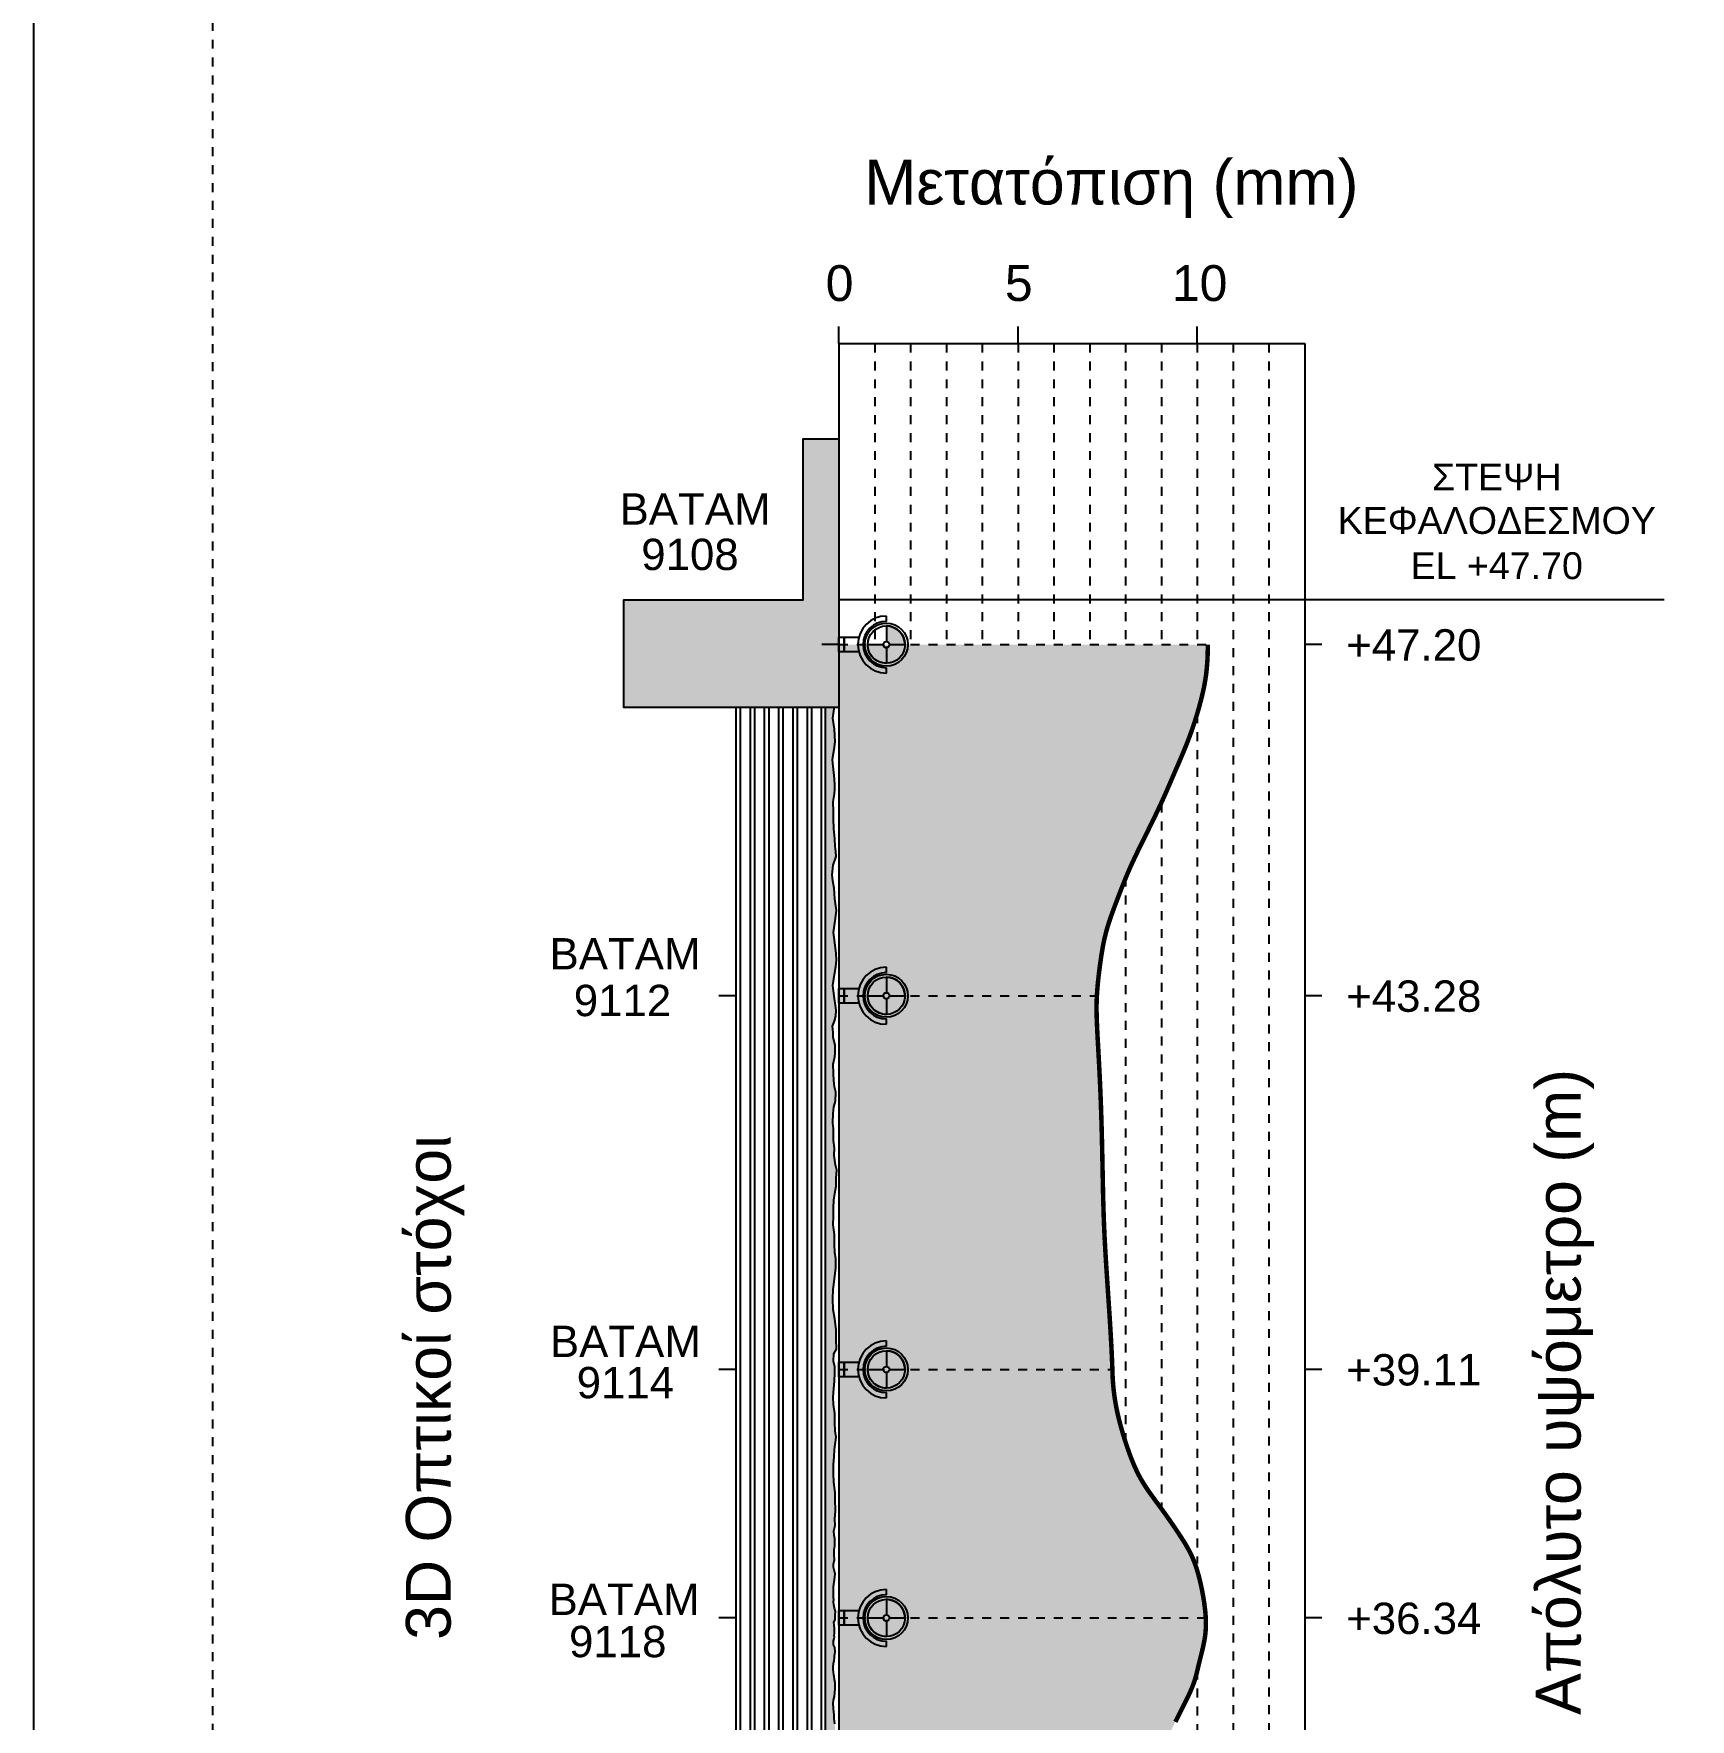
# Model space of a CAD drawing. Header units: millimetres. Extents: x 167 to 1023, y -2 to 136.
# Drawn here: x 769.79 to 788.28, y 87.39 to 106.2 of the extents above; entities that cross this region are included whole.
import ezdxf
from ezdxf.enums import TextEntityAlignment as Align

# ---------------------------------------------------------------- set-up
doc = ezdxf.new("R2010")
doc.units = ezdxf.units.MM
doc.linetypes.add('DASHED', pattern=[0.75, 0.5, -0.25])
for name, color, linetype in [('CW403-Text 0.30 Height', 2, 'Continuous'), ('OTM Line 0.15', 1, 'Continuous'), ('OTM Line 0.35', 3, 'Continuous'), ('OTM Solid 253', 253, 'Continuous'), ('OTM Text 0.25', 3, 'Continuous'), ('OTM Text 0.35', 3, 'Continuous'), ('OTM Title + Pinakida', 7, 'Continuous')]:
    doc.layers.add(name, color=color, linetype=linetype)
doc.styles.add('Arial Greek', font='ARIAL.TTF')
doc.styles.add('ARIAL_GREEK', font='ARIAL.TTF')
doc.linetypes.add('SR', pattern='A,6,-1.5,[121,OrizLt.shx,S=0.4,R=0,X=0,Y=0],-1.5', length=9)

# ---------------------------------------------------------------- blocks, each defined once
blk = doc.blocks.new('3d')
at = {"ltscale": 0.1}
h = blk.add_hatch(color=7, dxfattribs=at)
edge = h.paths.add_edge_path()
edge.add_arc((752.8742366104054, -264.6472952884903), 0.03365353443450658, 90, 180, ccw=False)
edge.add_line((752.8742366104054, -264.6136417540558), (752.8742366104054, -264.4390088661622))
edge.add_arc((752.8742366104054, -264.6472952884903), 0.2082864223281149, 90, 180)
edge.add_line((752.6659501880773, -264.6472952884903), (752.8405830759709, -264.6472952884903))
edge = h.paths.add_edge_path()
edge.add_line((752.8742366104054, -264.8555817108183), (752.8742366104054, -264.6809488229247))
edge.add_arc((752.8742366104054, -264.6472952884902), 0.03365353443450658, 270, 360)
edge.add_line((752.9078901448399, -264.6472952884902), (753.0825230327335, -264.6472952884902))
edge.add_arc((752.8742366104054, -264.6472952884902), 0.2082864223281149, -90, 0, ccw=False)
at = {"color": 7, "ltscale": 0.1}
for p, q in [((752.8742366104054, -264.6136417540558), (752.8742366104054, -264.4390088661622)), ((752.615149020432, -264.6472952884903), (752.5556888302308, -264.6472952884903)), ((752.6659501880773, -264.6472952884903), (752.8405830759709, -264.6472952884903)), ((752.8742366104054, -264.8555817108185), (752.8742366104054, -264.6809488229248)), ((752.9078901448399, -264.6472952884903), (753.0825230327335, -264.6472952884903)), ((753.1927843905801, -264.6472952884903), (753.1333242003789, -264.6472952884903))]:
    blk.add_line(p, q, dxfattribs=at)
for points in [[(752.8405830759709, -264.6472952884903, -0.414213562373095), (752.8742366104054, -264.6136417540558), (752.8742366104054, -264.4390088661622, 0.414213562373095), (752.6659501880773, -264.6472952884903)], [(752.8742366104054, -264.8555817108183), (752.8742366104054, -264.6809488229247, 0.414213562373095), (752.9078901448399, -264.6472952884902), (753.0825230327335, -264.6472952884902, -0.414213562373095)]]:
    blk.add_lwpolyline(points, format="xyb", close=True, dxfattribs=at)
blk.add_lwpolyline([(752.9559973985835, -264.9551716626581), (752.9559973985835, -265.1173015605855), (752.7924758222274, -265.1173015605855), (752.7924758222274, -264.9551716626581)], dxfattribs=at)
blk.add_lwpolyline([(752.7924758222274, -265.1173015605855), (752.9559973985835, -265.1173015605855), (752.9559973985835, -265.1769122765825), (752.7924758222274, -265.1769122765825)], close=True, dxfattribs=at)
for radius in [0.2403348223503956, 0.2082864223281149, 0.03365353443450658]:
    blk.add_circle((752.8742366104054, -264.6472952884903), radius, dxfattribs=at)
for radius in [0.3185477801746401, 0.2590875899734328]:
    blk.add_arc((752.8742366104054, -264.6472952884903), radius, 180, 0, dxfattribs=at)

msp = doc.modelspace()

# ---------------------------------------------------------------- hatches: boundary and pattern name
at = {"linetype": 'DASHED', "ltscale": 0.1}
msp.add_hatch(color=253, dxfattribs=at).paths.add_polyline_path([(778.7759584545661, 98.68144213610495), (776.3759584545661, 98.68144213610495), (776.3759584545661, 99.88144213610488), (778.3759584545661, 99.88144213610488), (778.3759584545661, 101.6814421361049), (778.7759584545661, 101.6814421361049)])
at = {"layer": 'CW403-Text 0.30 Height', "ltscale": 0.1}
h = msp.add_hatch(color=7, dxfattribs=at)
h.set_gradient(color1=(179, 162, 77), one_color=1, tint=1)
h.paths.add_polyline_path([(782.8919584545661, 99.38344213610478), (778.7759584545661, 99.38344213610478), (778.7759584545661, 85.01044213610501), (781.267958454566, 85.01044213610501), (781.3743524253628, 85.21309836607784), (781.5157622193674, 85.4873498686965), (781.6987617496115, 85.80315380712628), (781.9888227480619, 86.32086115245389), (782.178099144603, 86.6576647433034), (782.3296703671854, 86.96390089663979), (782.5092720048383, 87.31444092223424), (782.6179752503103, 87.52956207661228), (782.7480274637296, 87.79148478192579), (782.7883301638622, 87.993605239495), (782.8556342365282, 88.23724621365855), (782.8919584545661, 88.51844213610443), (782.7771602149637, 89.12630650958513), (782.6054625621482, 89.41057745420804), (782.3798032086975, 89.73896075579106), (782.1380456428055, 90.0492362859533), (781.996776572566, 90.39566830840673), (781.8683544094324, 90.8319162177144), (781.8298254150964, 91.16551671520543), (781.8298254150964, 91.292442136105), (781.80923283739, 91.72635490159146), (781.7638025150468, 92.37313238600873), (781.7297327050346, 92.94048049656399), (781.7183751244488, 93.56456182221396), (781.707017543863, 94.09786968452013), (781.6843023826914, 94.65387051367216), (781.6502325726792, 95.19852406142095), (781.6502325726792, 95.46344213610476), (781.6848242333222, 95.78748467334927), (781.7416561124278, 96.15655220805925), (781.8553169388942, 96.46884024481065), (781.9973951707861, 96.8379061835598), (782.1252632340925, 97.10760919785221), (782.3712776938955, 97.59726114799187), (782.5230805243423, 97.95930166722783), (782.6935732299144, 98.3425636774372), (782.835648530061, 98.79679966110407), (782.893603267547, 99.11328028691983)])
at = {"layer": 'OTM Solid 253', "ltscale": 0.1}
h = msp.add_hatch(dxfattribs=at)
h.set_pattern_fill('LINE', color=256, scale=0.05, angle=90, style=0)
h.set_pattern_definition([(90, (599.3534626064596, 18.77008915556868), (-0.15875, 9.720312933465119e-18), [])])
h.paths.add_polyline_path([(777.6259584545661, 77.57725629166742), (778.0890337537342, 77.56571638257257), (778.2050710689579, 77.76817844865387), (778.192669373972, 77.56313376674984), (778.625958454566, 77.55233613493527), (778.6259584545661, 98.68144213610495), (777.6259584545661, 98.68144213610495)])
h = msp.add_hatch(dxfattribs=at)
h.set_pattern_fill('LINE', color=256, scale=0.05, angle=90, style=0)
h.set_pattern_definition([(90, (444.4619271175814, 18.77008915556868), (-0.15875, 9.720312933465119e-18), [])])
h.paths.add_polyline_path([(777.6259584545661, 77.57725629166742), (778.0890337537342, 77.56571638257257), (778.2050710689579, 77.76817844865387), (778.192669373972, 77.56313376674984), (778.625958454566, 77.55233613493527), (778.6259584545661, 98.68144213610495), (777.6259584545661, 98.68144213610495)])
msp.add_hatch(color=256, dxfattribs=at).paths.add_polyline_path([(778.6259584545661, 98.68144213610486), (778.7259584545651, 98.68144213610486), (778.7228616487004, 98.66778891746131), (778.7076968741407, 98.56170159150875), (778.7258948329212, 98.44045928927429), (778.7349938123119, 98.2979994387832), (778.7228616487007, 98.21312966108889), (778.7107294850892, 98.14947743164865), (778.7046636899197, 98.09794910016754), (778.7258747683879, 97.88319275700158), (778.7319405635573, 97.81650944923663), (778.7319405635573, 97.77104327440077), (778.7258747683878, 97.71648427992903), (778.7137426047764, 97.62858342390953), (778.7167757889973, 97.5194654349641), (778.7167757889973, 97.44368889223531), (778.7198083999459, 97.32850833131616), (778.7319405635574, 97.2133281857258), (778.7349737477782, 97.13452056467415), (778.7410395429484, 97.07389899822925), (778.7471059113897, 97.01934000375539), (778.7136600535521, 96.9195220841165), (778.7015278899407, 96.8134347581638), (778.7075942583825, 96.74675145040209), (778.7227590329428, 96.66491275102712), (778.7318585856054, 96.54367044879439), (778.7500565443862, 96.41636557458483), (778.7348911965535, 96.30118542899302), (778.7227590329427, 96.22237780794327), (778.716693237773, 96.17084947646347), (778.728825401385, 96.05870040919146), (778.74393399525, 95.93582170677232), (778.750000363692, 95.86004516404319), (778.7409013843014, 95.7872996996353), (778.7257360364695, 95.70242992194187), (778.7075380776885, 95.57815654138335), (778.716637057079, 95.51753539026555), (778.7257360364691, 95.4326656125723), (778.7378682000806, 95.35688906984089), (778.7469826578256, 95.3001961098407), (778.7409162893837, 95.23654388040165), (778.725751514824, 95.1789533922759), (778.704520371822, 95.12439439780377), (778.7105861669917, 95.05164893339762), (778.7136193512125, 95.00012101724738), (778.7348504942142, 94.90918908290658), (778.7348504942144, 94.82128822688836), (778.7287846990451, 94.78188462403006), (778.7136193512124, 94.70004592465386), (778.7166525354337, 94.59395859870037), (778.719685146382, 94.51818205597252), (778.7257515148239, 94.44543659156582), (778.7409162893837, 94.387846518771), (778.7377913815802, 94.28534556734724), (778.7195928495272, 94.22472441623034), (778.7135270543577, 94.14894787350329), (778.7074606859157, 94.04286054754891), (778.7165602385786, 93.98223939643148), (778.7165602385786, 93.90949393202479), (778.7165602385785, 93.84887278090781), (778.725659217969, 93.76703408153386), (778.722626033748, 93.67913322551578), (778.7377913815803, 93.57607739321489), (778.7529561561402, 93.51545582676846), (778.7470503039677, 93.4320093849744), (778.7440171197469, 93.33804678764002), (778.7288517719147, 93.25620808826773), (778.7197527925241, 93.18346262385921), (778.7167196083033, 93.09556176784363), (778.7167196083033, 93.0015987551788), (778.7136869973547, 92.90763574251622), (778.7258191609661, 92.79851775357088), (778.7258191609662, 92.68333719265141), (778.7288517719146, 92.60149849327726), (778.740983935526, 92.52572195054805), (778.7409019575741, 92.42603195254821), (778.7257366097418, 92.30175857199092), (778.7136044461306, 92.18657842640292), (778.7075386509609, 92.0804911004492), (778.7136044461304, 91.9622798765379), (778.7287697939627, 91.85619255058427), (778.7439345685227, 91.73495024835108), (778.7439345685227, 91.63189400072153), (778.7500009369645, 91.51974451812328), (778.7198611410062, 91.46640991648368), (778.7168285300578, 91.38457121710988), (778.7319933046176, 91.32091898767041), (778.7319933046176, 91.25423567991004), (778.7259275094489, 91.16330374555923), (778.719861141006, 91.07843396787234), (778.7107621616158, 90.98447095520862), (778.7137953458367, 90.89960117751241), (778.7319933046176, 90.79957642353514), (778.7319933046176, 90.69652017590406), (778.7350264888386, 90.60861931988603), (778.7471586524499, 90.53587385547931), (778.7259017121906, 90.39949111351308), (778.722869101242, 90.31765241414072), (778.7168027328, 90.23278263644286), (778.7137695485792, 90.13275788246503), (778.719835917021, 90.03273271315777), (778.7350006915808, 89.91755215223802), (778.7350006915809, 89.8508688444752), (778.7380338758018, 89.71144007230808), (778.7319680806323, 89.62353921628994), (778.7350006915809, 89.55079375188274), (778.7189932066062, 89.48970203187804), (778.7240488958229, 89.44422962709635), (778.7291045850392, 89.40044180077794), (778.7291045850392, 89.36002188541295), (778.7307900058689, 89.32297029632895), (778.7240488958226, 89.27918247001315), (778.7240488958229, 89.22360508638639), (778.7274197374819, 89.16634395495026), (778.7172825617914, 89.11776903508269), (778.7155971409619, 89.08408577227891), (778.7341350502705, 89.01166717258013), (778.729079361054, 88.97461599882638), (778.7240236718375, 88.91903861519955), (778.7172825617916, 88.86514581004346), (778.7139117201323, 88.83146254723988), (778.7139117201322, 88.79104304720457), (778.7172825617914, 88.74051815299902), (778.7206528301783, 88.72536068473673), (778.717248165448, 88.69910269162952), (778.7206190071072, 88.6671035919658), (778.727359543881, 88.62668409193068), (778.7374709223138, 88.59131666598688), (778.735786074757, 88.55258091376248), (778.7324152330974, 88.50037227174607), (778.7206190071073, 88.46668900894218), (778.7223038546639, 88.44647946659342), (778.7256746963237, 88.39595457238357), (778.7273595438811, 88.35048258292849), (778.7223038546645, 88.31848348326486), (778.7256231018085, 88.30565518562946), (778.7222528334217, 88.29049771736692), (778.7138263025458, 88.26186735931407), (778.7155117233755, 88.21976328080933), (778.7289933701954, 88.18776459647529), (778.7323642118547, 88.14060802854956), (778.7306787910253, 88.11871390772751), (778.7273085226383, 88.09176771281605), (778.7256231018088, 88.0749260814193), (778.7222528334219, 88.04292698175004), (778.7171971442054, 88.0092441342766), (778.7121408817163, 87.97050838204979), (778.7121408817162, 87.94187760866657), (778.7155117233758, 87.91493141375125), (778.7205702789539, 87.8837746033256), (778.7222556997837, 87.86693297192275), (778.7256259681706, 87.83325012444851), (778.7323670782165, 87.79451437222423), (778.7357373466035, 87.75746278313986), (778.7340524990464, 87.72209577252659), (778.7306816573873, 87.68504418344543), (778.7256259681708, 87.6429405202671), (778.7155145897376, 87.59915227862211), (778.7121443213507, 87.563785268007), (778.7138291689079, 87.50652372124037), (778.7188854313969, 87.46610422120634), (778.7222041052684, 87.44138377974966), (778.7238895260982, 87.39591179029446), (778.7306306361443, 87.33528233257798), (778.7306306361443, 87.29486241721222), (778.7306306361443, 87.24433793833609), (778.7289452153148, 87.21233883867293), (778.7255749469278, 87.18707639156969), (778.7205192577112, 87.1550777072352), (778.7188338368817, 87.12476277071207), (778.7205192577112, 87.07929078125841), (778.723806974874, 87.03619489471643), (778.7271772432606, 87.01261702608454), (778.7254923957032, 86.97893376327704), (778.7238069748738, 86.95703964245908), (778.7187512856574, 86.92840886907493), (778.7170658648278, 86.89472602160143), (778.7170658648278, 86.8543061062363), (778.7170658648278, 86.82062325876231), (778.7170658648278, 86.77515085397701), (778.7170658648278, 86.7515725700145), (778.7221215540442, 86.68252229659606), (778.73054808492, 86.65557610168295), (778.7324507759859, 86.60583451985235), (778.729080507599, 86.57888790961098), (778.7240248183825, 86.55194129936584), (778.7223393975531, 86.51657428872997), (778.7206539767232, 86.47952269966771), (778.7290805075988, 86.44247152591325), (778.7257096659398, 86.3902624685685), (778.7240248183825, 86.35321129481301), (778.727395086769, 86.31447554258693), (778.7341361968154, 86.24205694288955), (778.7290805075988, 86.19490037496459), (778.7274036858553, 86.1600317603471), (778.7240334174683, 86.1196122603113), (778.7156068865926, 86.07582401866725), (778.7189771549794, 86.01856288723067), (778.7459415951639, 85.9343551455504), (778.7414270750846, 85.89208576570616), (778.7448248605461, 85.81737495975119), (778.7312325721549, 85.7664359815378), (778.7244364279593, 85.68832985285303), (778.7244364279593, 85.57626385158412), (778.7346309308889, 85.48457393999789), (778.7310508448071, 85.40443020235017), (778.7262256110916, 85.16814149077936), (778.7407013122375, 84.96560789410802), (778.7455265459529, 84.84505254769013), (778.7351571949439, 84.71301166551595), (778.7311872836356, 84.674662170191), (778.7258942596497, 84.63234585805915), (778.7219249216141, 84.57944984489762), (778.7206012356633, 84.52919906848777), (778.7219249216141, 84.49349439458655), (778.7272179456006, 84.44985567173865), (778.7298641709576, 84.41018376570207), (778.7272580746682, 84.34476929108203), (778.7232887366324, 84.32228872430147), (778.7193188253246, 84.28658405040053), (778.7153489140168, 84.25087979182914), (778.7153489140167, 84.21649752863826), (778.7206419380032, 84.17682562259907), (778.7219650506815, 84.14112136402773), (778.7273819015044, 84.09678156414495), (778.7255027146067, 84.04983681451833), (778.7273819015045, 84.01603642865564), (778.7236241009813, 83.97284709286632), (778.7292610884022, 83.94468024309077), (778.7330188889255, 83.90524673646959), (778.7405350632444, 83.85266845075597), (778.736777262721, 83.82074577181143), (778.7386558763465, 83.76628977917889), (778.7255027146067, 83.6911777644458), (778.7348344425878, 83.59596626980954), (778.729197455167, 83.5133430120706), (778.7329552556901, 83.48329845537518), (778.7329552556901, 83.4213312197358), (778.7254390813713, 83.37063064094218), (778.7216812808481, 83.33119713432015), (778.7216812808481, 83.28049655552627), (778.7310760687923, 83.2260405628931), (778.7311144780426, 83.19155737451368), (778.7367514654634, 83.16339052473819), (778.7405092659866, 83.12583430970722), (778.7423884528845, 83.0882785100045), (778.7348722785657, 83.03382251737176), (778.7329936649403, 83.00377796067608), (778.7254774906215, 82.96246633180684), (778.7292352911448, 82.89298785316089), (778.7348722785657, 82.85355434654056), (778.7329363377011, 82.82429891683853), (778.7254201633824, 82.7416760744322), (778.7254201633824, 82.68158654571064), (778.7216623628593, 82.61023036014655), (778.7254201633818, 82.5426295884109), (778.7310571508034, 82.43559531007168), (778.732895062089, 82.32769299203079), (778.7253788877701, 82.25633680646644), (778.7216210872471, 82.16808042797061), (778.7298779294948, 82.07673274830395), (778.7352145221832, 81.99940494803172), (778.732545939203, 81.91407789200926), (778.7245413368071, 81.81541874306345), (778.7245413368071, 81.6927614115292), (778.7272099197874, 81.54343906347981), (778.7298779294952, 81.43944707737074), (778.7217787371545, 81.32333077796665), (778.7271147565704, 81.1820081010076), (778.7351193589662, 81.0993474635701), (778.7377873686742, 81.00068831462414), (778.7324513492584, 80.91802767718852), (778.7244467468624, 80.84070029224563), (778.7215024198622, 80.74342419219312), (778.7241704295701, 80.62609969782528), (778.7215024198622, 80.50077594770363), (778.7295070222581, 80.41544889168091), (778.718833836882, 80.3167897427345), (778.7259584545659, 80.18144213610452), (778.6259584545661, 80.18144213610452)])

# ---------------------------------------------------------------- linework, layer by layer
at = {"color": 7, "ltscale": 0.1}
for p, q in [((778.7759584545661, 102.7437240728148), (778.7759584545661, 102.9339548530952)), ((780.7759584545661, 102.7437240728148), (780.7759584545661, 102.9339548530952)), ((782.7759584545661, 102.7437240728148), (782.7759584545661, 102.9339548530952)), ((778.7759584545661, 99.38344213610486), (778.5857276742856, 99.38344213610486)), ((784.1661892348461, 99.38344213610486), (783.9759584545657, 99.38344213610486)), ((777.6259584545661, 95.46344213610485), (777.4357276742857, 95.46344213610485)), ((784.1661892348461, 95.46344213610485), (783.9759584545657, 95.46344213610485)), ((777.6259584545661, 91.29244213610508), (777.4357276742857, 91.29244213610508)), ((784.1661892348461, 91.29244213610508), (783.9759584545657, 91.29244213610508)), ((777.6259584545661, 88.51844213610451), (777.4357276742857, 88.51844213610451)), ((784.1661892348461, 88.51844213610451), (783.9759584545657, 88.51844213610451))]:
    msp.add_line(p, q, dxfattribs=at)
at = {"color": 253, "linetype": 'DASHED', "ltscale": 0.1}
for p, q in [((779.1759584545661, 102.7437240728148), (779.1759584545661, 99.38344213610478)), ((779.575958454566, 102.7437240728148), (779.575958454566, 99.38344213610478)), ((779.9759584545659, 102.7437240728148), (779.9759584545659, 99.38344213610478)), ((780.375958454566, 102.7437240728148), (780.375958454566, 99.38344213610478)), ((780.775958454566, 102.7437240728148), (780.775958454566, 99.38344213610478)), ((781.175958454566, 102.7437240728148), (781.175958454566, 99.38344213610478)), ((781.5759584545659, 102.7437240728148), (781.5759584545659, 99.38344213610478)), ((781.9759584545659, 102.7437240728148), (781.9759584545659, 99.38344213610486)), ((782.3759584545659, 102.7437240728148), (782.3759584545658, 99.38344213610488)), ((782.7759584545659, 102.7437240728148), (782.7759584545659, 99.38344213610488)), ((783.1759584545658, 102.7437240728148), (783.1759584545657, 77.88167571005488)), ((783.5759584545658, 102.7437240728148), (783.5759584545657, 77.88167571005488)), ((782.7759584545659, 98.60596156236552), (782.7759584545657, 89.12829620226833)), ((782.3759584545659, 97.60842447754587), (782.3759584545658, 89.7438951747911)), ((781.9759584545659, 96.78222163786856), (781.9759584545659, 90.46638710204543)), ((782.7759584545657, 87.93156037561064), (782.7759584545657, 77.88167571005488))]:
    msp.add_line(p, q, dxfattribs=at)
at = {"color": 7, "linetype": 'DASHED', "ltscale": 0.1}
for p, q in [((778.7759584545661, 99.38344213610486), (782.8919584545661, 99.38344213610486)), ((778.7759584545661, 95.46344213610485), (781.647958454566, 95.46344213610485)), ((778.7759584545661, 91.29244213610508), (781.8039584545661, 91.29244213610508)), ((778.7759584545661, 88.51844213610451), (782.8919584545661, 88.51844213610451))]:
    msp.add_line(p, q, dxfattribs=at)
msp.add_lwpolyline([(981.1439737237116, -0.3649947847445733), (771.7888088957748, -0.3649947847445674), (771.7888088957748, 133.5477789601057), (1021.143973723712, 133.5477789601057), (1021.143973723712, 57.03500521525551)], dxfattribs=at)
at = {"color": 1, "ltscale": 0.1, "const_width": 0.05}
msp.add_lwpolyline([(782.893603267547, 99.38344213610486), (782.8922835995521, 99.28716583620259), (782.8884791802267, 99.2001106095009), (782.8824218865606, 99.12100488517437), (782.8743435955425, 99.04857709239762), (782.8644761841624, 98.98155566034522), (782.8530515294092, 98.91866901819179), (782.8403015082723, 98.85864559511192), (782.8264579977414, 98.80021382028029), (782.8117229284413, 98.7423304865696), (782.7961784455421, 98.68486584164576), (782.779876747849, 98.62791849687278), (782.762870034168, 98.57158706361476), (782.7452105033047, 98.51597015323578), (782.7269503540647, 98.46116637709986), (782.7081417852534, 98.4072743465711), (782.6888369956769, 98.35439267301354), (782.6690948187407, 98.30258733709435), (782.6490006262521, 98.2517937966931), (782.6286464246186, 98.2019148789924), (782.6081242202472, 98.15285341117492), (782.5875260195452, 98.1045122204233), (782.5669438289201, 98.0567941339202), (782.5464696547792, 98.00960197884827), (782.5261955035298, 97.96283858239015), (782.5061612953863, 97.91637451898129), (782.4861986057905, 97.86995135206836), (782.4660869239918, 97.82327839235079), (782.4456057392391, 97.77606495052805), (782.4245345407813, 97.72802033729961), (782.4026528178679, 97.67885386336495), (782.3797400597476, 97.62827483942347), (782.3555757556695, 97.57599257617467), (782.3300452736361, 97.52187797067499), (782.3034574966632, 97.46644826540872), (782.27622718652, 97.41038228921722), (782.2487691049761, 97.35435887094178), (782.2214980138004, 97.29905683942371), (782.1948286747621, 97.24515502350432), (782.1691758496307, 97.19333225202494), (782.1449543001753, 97.14426735382683), (782.1224665763842, 97.09842207694828), (782.1015663811222, 97.05538984621518), (782.0819952054732, 97.01454700565039), (782.0634945405208, 96.97526989927673), (782.0458058773489, 96.93693487111706), (782.0286707070417, 96.89891826519421), (782.0118305206825, 96.86059642553107), (781.9950268093553, 96.82134569615043), (781.9780580251268, 96.78069719082997), (781.9609504639944, 96.73880110236651), (781.9437873829391, 96.69596239331179), (781.926652038941, 96.6524860262174), (781.9096276889809, 96.60867696363509), (781.8927975900389, 96.56484016811646), (781.8762449990958, 96.52128060221322), (781.8600531731317, 96.47830322847703), (781.844300741513, 96.43612521706814), (781.829047823147, 96.39461256858117), (781.8143499093263, 96.35354349121934), (781.8002624913439, 96.31269619318584), (781.7868410604929, 96.27184888268393), (781.7741411080656, 96.23077976791676), (781.7622181253554, 96.18926705708758), (781.7511276036545, 96.14708895839958), (781.7409045263557, 96.10409378483962), (781.7315018452482, 96.0604102685292), (781.722852004221, 96.01623724637341), (781.7148874471628, 95.97177355527741), (781.7075406179629, 95.9272180321463), (781.7007439605096, 95.88276951388521), (781.6944299186921, 95.83862683739926), (781.6885309363993, 95.7949888395936), (781.6829947375235, 95.75202580755877), (781.6778301659716, 95.7097938291271), (781.6730613456543, 95.66832044231637), (781.668712400482, 95.6276331851443), (781.6648074543654, 95.58775959562871), (781.6613706312145, 95.54872721178735), (781.6584260549403, 95.51056357163795), (781.655997849453, 95.4732962131983), (781.6541059481384, 95.4368377788479), (781.6527535222817, 95.40064132841326), (781.6519395526437, 95.36404502608258), (781.6516630199845, 95.3263870360441), (781.6519229050649, 95.28700552248607), (781.6527181886453, 95.24523864959669), (781.6540478514861, 95.20042458156422), (781.655910874348, 95.15190148257687), (781.6582916212568, 95.09920518873933), (781.6611159893008, 95.04266222382198), (781.6642952588339, 94.98279678351166), (781.6677407102097, 94.92013306349521), (781.6713636237823, 94.8551952594595), (781.6750752799053, 94.78850756709134), (781.6787869589326, 94.72059418207756), (781.6824099412179, 94.65197930010504), (781.6858702927684, 94.58311083172275), (781.6891532222048, 94.51413154692841), (781.6922587238009, 94.44510793058186), (781.6951867918307, 94.37610646754295), (781.6979374205681, 94.30719364267158), (781.700510604287, 94.23843594082759), (781.7029063372615, 94.16989984687085), (781.7051246137653, 94.1016518456612), (781.7071691261559, 94.03371040556164), (781.7090583591245, 93.96590192894757), (781.7108144954454, 93.89800480169754), (781.7124597178936, 93.8297974096901), (781.7140162092434, 93.76105813880376), (781.7155061522695, 93.69156537491705), (781.7169517297465, 93.62109750390853), (781.7183751244488, 93.54943291165675), (781.7198022153258, 93.476434936224), (781.7212736660261, 93.40230672440784), (781.7228338363725, 93.32733637518957), (781.7245270861881, 93.25181198755054), (781.726397775296, 93.17602166047205), (781.7284902635197, 93.10025349293545), (781.7308489106819, 93.02479558392207), (781.7335180766057, 92.94993603241319), (781.73653103259, 92.87587059713387), (781.7398766958368, 92.80242567578385), (781.7435328950232, 92.72933532580656), (781.7474774588273, 92.65633360464547), (781.7516882159263, 92.583154569744), (781.7561429949978, 92.50953227854559), (781.7608196247194, 92.43520078849373), (781.7656959337686, 92.35989415703182), (781.7707416627567, 92.2834859131794), (781.7758942000291, 92.20640747226038), (781.7810828458656, 92.12922972117474), (781.7862369005453, 92.05252354682244), (781.7912856643476, 91.97685983610351), (781.796158437552, 91.90280947591792), (781.8007845204376, 91.83094335316565), (781.8050932132838, 91.76183235474669), (781.8090269815474, 91.6959828586199), (781.8125809513923, 91.63364320697963), (781.8157634141609, 91.57499723307912), (781.8185826611943, 91.52022877017161), (781.8210469838345, 91.46952165151032), (781.8231646734231, 91.42305971034853), (781.8249440213017, 91.3810267799394), (781.8263933188119, 91.34360669353623), (781.8275387207086, 91.31078543769729), (781.8284778353991, 91.28175761220116), (781.8293261347038, 91.25551997013149), (781.8301990904429, 91.23106926457187), (781.8312121744369, 91.20740224860599), (781.8324808585062, 91.18351567531744), (781.8341206144713, 91.15840629778988), (781.8362469141524, 91.13107086910695), (781.8389727041755, 91.1007072133438), (781.8424008303883, 91.06731743854165), (781.8466316134442, 91.03110472373329), (781.8517653739964, 90.9922722479515), (781.8579024326979, 90.95102319022901), (781.8651431102022, 90.90756072959859), (781.8735877271624, 90.86208804509302), (781.8833366042321, 90.81480831574504), (781.8944482617918, 90.76595350822868), (781.9068140191342, 90.71587073978289), (781.9202833952794, 90.6649359152879), (781.9347059092473, 90.61352493962393), (781.9499310800583, 90.56201371767118), (781.9658084267322, 90.51077815430989), (781.9821874682897, 90.46019415442026), (781.9989177237503, 90.41063762288252), (782.0159023214609, 90.36240434651266), (782.0332588270726, 90.3154696398699), (782.051158415563, 90.26972869944922), (782.0697722619099, 90.22507672174562), (782.0892715410909, 90.18140890325411), (782.1098274280835, 90.13862044046965), (782.1316110978654, 90.09660652988725), (782.1547937254142, 90.05526236800192), (782.1794800051424, 90.01448295441111), (782.2055087092008, 89.97416250112231), (782.2326521291753, 89.93419502324542), (782.2606825566517, 89.89447453589041), (782.2893722832156, 89.85489505416717), (782.318493600453, 89.8153505931857), (782.3478187999493, 89.77573516805587), (782.3771201732907, 89.73594279388767), (782.4061956381106, 89.69590540388742), (782.4349456162358, 89.65570660364695), (782.4632961555409, 89.61546791685451), (782.4911733039004, 89.57531086719837), (782.518503109189, 89.53535697836675), (782.5452116192814, 89.4957277740479), (782.571224882052, 89.45654477793005), (782.5964689453757, 89.41792951370148), (782.6208812261945, 89.37986355520854), (782.644444617721, 89.34176867693016), (782.6671533822351, 89.30292670350345), (782.6890017820174, 89.26261945956547), (782.7099840793477, 89.22012876975327), (782.7300945365063, 89.17473645870398), (782.7493274157729, 89.1257243510546), (782.7676769794283, 89.07237427144226), (782.7851077744748, 89.01429941418685), (782.801465486806, 88.95243845233972), (782.8165660870386, 88.88806142863501), (782.8302255457888, 88.82243838580689), (782.842259833673, 88.75683936658953), (782.8524849213073, 88.6925344137171), (782.8607167793085, 88.63079356992375), (782.8667713782928, 88.57288687794365), (782.8705344693605, 88.5197785942536), (782.8721709255491, 88.47120983030091), (782.8719154003801, 88.42661591127552), (782.870002547375, 88.38543216236735), (782.8666670200552, 88.34709390876634), (782.8621434719424, 88.31103647566243), (782.856666556558, 88.27669518824558), (782.8504709274235, 88.2435053717057), (782.8437710032376, 88.21099775457617), (782.8367002634076, 88.17908467876414), (782.8293719525174, 88.14777388952028), (782.8218993151517, 88.11707313209513), (782.8143955958944, 88.08699015173933), (782.8069740393303, 88.0575326937035), (782.7997478900432, 88.02870850323824), (782.7928303926177, 88.00052532559414), (782.786277912695, 87.97295663247606), (782.7799193001443, 87.94583880140566), (782.7735265258917, 87.91897393635884), (782.7668715608635, 87.89216414131153), (782.7597263759855, 87.8652115202396), (782.751862942184, 87.83791817711896), (782.7430532303852, 87.8100862159255), (782.7330692115152, 87.78151774063515), (782.7217570262159, 87.75208253965188), (782.7092594939926, 87.72192113909188), (782.6957936040664, 87.69124174949945), (782.6815763456588, 87.66025258141894), (782.6668247079906, 87.62916184539459), (782.6517556802831, 87.59817775197074), (782.6365862517574, 87.56750851169163), (782.6215334116349, 87.5373623351016), (782.6067479558287, 87.5078534144439), (782.5921159070214, 87.47871986875754), (782.5774570945879, 87.44960579878052), (782.5625913479029, 87.42015530525083), (782.5473384963408, 87.39001248890644), (782.5315183692768, 87.35882145048532)], dxfattribs=at)
at = {"layer": 'CW403-Text 0.30 Height', "color": 7, "ltscale": 0.1}
for p, q in [((778.7759584545661, 102.7437240728148), (778.775958454566, 77.88167571005488)), ((778.7759584545661, 102.7437240728148), (783.9759584545658, 102.7437240728148)), ((783.9759584545658, 102.7437240728148), (783.9759584545657, 77.88167571005488))]:
    msp.add_line(p, q, dxfattribs=at)
at = {"layer": 'CW403-Text 0.30 Height', "color": 7, "linetype": 'SR', "ltscale": 0.1}
msp.add_line((787.988686039263, 99.88144213610485), (778.7759584545661, 99.88144213610488), dxfattribs=at)
at = {"layer": 'OTM Line 0.15'}
msp.add_lwpolyline([(778.7306306361451, 87.33528233257726), (778.7238895260988, 87.3959117902944), (778.7222041052693, 87.44138377974974), (778.7188854313976, 87.46610422120597), (778.7138291689085, 87.50652372124063), (778.7121443213515, 87.5637852680074), (778.7155145897383, 87.5991522786216), (778.7256259681714, 87.64294052026668), (778.7306816573877, 87.68504418344168), (778.7340524990469, 87.72209577252607), (778.7357373466042, 87.75746278314017), (778.7323670782174, 87.79451437222457), (778.7256259681714, 87.83325012444908), (778.7222556997843, 87.86693297192306), (778.7205702789548, 87.8837746033251), (778.7155117233764, 87.91493141375378), (778.7121408817171, 87.94187760866686), (778.7121408817171, 87.97050838205024), (778.7171971442059, 88.00924413427487), (778.7222528334224, 88.04292698174874), (778.7256231018092, 88.07492608141257), (778.727308522639, 88.09176771281449), (778.7306787910258, 88.11871390772768), (778.7323642118555, 88.14060802855028), (778.7289933701962, 88.1877645964758), (778.7155117233764, 88.21976328080956), (778.7138263025466, 88.26186735931452), (778.7222528334224, 88.29049771736794), (778.7256231018092, 88.30565518562975), (778.7223038546653, 88.31848348326508), (778.7273595438818, 88.3504825829288), (778.7256746963245, 88.39595457238414), (778.7223038546653, 88.44647946659012), (778.720619007108, 88.46668900894252), (778.7324152330983, 88.50037227174647), (778.7357860747576, 88.5525809137626), (778.7374709223146, 88.59131666598711), (778.7273595438818, 88.62668409193128), (778.720619007108, 88.66710359196605), (778.7172481654487, 88.69910269162978), (778.7206528301791, 88.72536068473704), (778.7172825617923, 88.74051815299873), (778.7139117201331, 88.79104304720471), (778.7139117201331, 88.83146254723948), (778.7172825617923, 88.86514581004343), (778.7240236718384, 88.91903861519978), (778.7290793610549, 88.97461599882632), (778.7341350502712, 89.01166717258064), (778.7155971409626, 89.08408577227925), (778.7172825617923, 89.1177690350832), (778.7274197374828, 89.16634395495049), (778.7240488958236, 89.22360508638718), (778.7240488958236, 89.27918247001372), (778.7307900058696, 89.32297029632883), (778.7291045850401, 89.36002188541323), (778.7291045850401, 89.40044180077797), (778.7240488958236, 89.4442296270932), (778.718993206607, 89.4897020318785), (778.7350006915818, 89.55079375188296), (778.7319680806332, 89.62353921628954), (778.7380338758027, 89.711440072308), (778.7350006915818, 89.85086884447645), (778.7350006915818, 89.91755215223844), (778.7198359170219, 90.03273271315805), (778.71376954858, 90.13275788246591), (778.7168027328008, 90.23278263644369), (778.7228691012427, 90.31765241413979), (778.7259017121913, 90.39949111351353), (778.7471586524508, 90.53587385547979), (778.7350264888395, 90.60861931988637), (778.7319933046184, 90.69652017590482), (778.7319933046184, 90.79957642353503), (778.7137953458376, 90.8996011775128), (778.7107621616166, 90.9844709552089), (778.7198611410071, 91.07843396787206), (778.725927509449, 91.16330374556804), (778.7319933046184, 91.25423567990885), (778.7319933046184, 91.32091898767072), (778.7168285300585, 91.38457121711025), (778.7198611410071, 91.466409916484), (778.7500009369654, 91.51974451812356), (778.7439345685235, 91.63189400072082), (778.7439345685235, 91.73495024835103), (778.7287697939636, 91.85619255058549), (778.7136044461314, 91.96227987653805), (778.707538650962, 92.08049110045005), (778.7136044461314, 92.1865784264026), (778.7257366097427, 92.30175857199225), (778.7409019575751, 92.42603195254895), (778.740983935527, 92.52572195054876), (778.7288517719156, 92.60149849327769), (778.725819160967, 92.68333719265144), (778.725819160967, 92.79851775357105), (778.7136869973557, 92.90763574251599), (778.7167196083043, 93.00159875517915), (778.7167196083043, 93.0955617678423), (778.7197527925251, 93.18346262386063), (778.7288517719156, 93.25620808826733), (778.7440171197478, 93.33804678764096), (778.7470503039689, 93.43200938497415), (778.7529561561413, 93.51545582676846), (778.7377913815814, 93.5760773932156), (778.722626033749, 93.67913322551584), (778.72565921797, 93.76703408153429), (778.7165602385795, 93.84887278090793), (778.7165602385795, 93.9094939320251), (778.7165602385795, 93.9822393964318), (778.7074606859168, 94.04286054754897), (778.7135270543587, 94.14894787350153), (778.7195928495281, 94.22472441623046), (778.7377913815814, 94.28534556734763), (778.7409162893847, 94.38784651877114), (778.725751514825, 94.44543659156597), (778.7196851463831, 94.51818205597255), (778.7166525354345, 94.59395859870159), (778.7136193512134, 94.70004592465415), (778.7287846990458, 94.78188462402778), (778.7348504942153, 94.8212882268885), (778.7348504942153, 94.90918908290683), (778.7136193512134, 95.00012101724764), (778.7105861669926, 95.05164893339776), (778.7045203718232, 95.12439439780434), (778.725751514825, 95.17895339227681), (778.7409162893847, 95.23654388040171), (778.7469826578266, 95.30019610984124), (778.7378682000816, 95.3568890698412), (778.7257360364703, 95.43266561257025), (778.71663705708, 95.51753539026623), (778.7075380776895, 95.57815654138352), (778.7257360364703, 95.70242992194022), (778.7409013843027, 95.78729969963621), (778.7500003636932, 95.8600451640429), (778.7439339952513, 95.93582170677183), (778.7288254013855, 96.05870040919666), (778.7166932377742, 96.17084947646396), (778.7227590329438, 96.22237780794404), (778.7348911965552, 96.30118542899544), (778.7500565443873, 96.41636557458509), (778.7318585856066, 96.5436704487941), (778.7227590329438, 96.66491275102845), (778.7075942583839, 96.7467514504022), (778.701527889942, 96.81343475816408), (778.7136600535533, 96.91952208411664), (778.7471059113908, 97.01934000375576), (778.7410395429489, 97.07389899822823), (778.7349737477795, 97.13452056467537), (778.7319405635584, 97.21332818572665), (778.719808399947, 97.3285083313163), (778.7167757889985, 97.44368889223603), (778.7167757889985, 97.51946543496496), (778.7137426047776, 97.6285834239099), (778.725874768389, 97.71648427992835), (778.7319405635584, 97.77104327440082), (778.7319405635584, 97.81650944923621), (778.725874768389, 97.88319275699808), (778.704663689921, 98.09794910016814), (778.7107294850904, 98.14947743164834), (778.7228616487017, 98.21312966108786), (778.7349938123131, 98.29799943878385), (778.7258948329226, 98.44045928927477), (778.7076968741418, 98.56170159150912), (778.7228616487017, 98.66778891746168), (778.7259584545662, 98.68144213610486)], dxfattribs=at)
at = {"layer": 'OTM Line 0.35', "color": 7}
msp.add_lwpolyline([(778.7759584545661, 98.68144213610495), (776.3759584545661, 98.68144213610495), (776.3759584545661, 99.88144213610488), (778.3759584545661, 99.88144213610488), (778.3759584545661, 101.6814421361049), (778.7759584545661, 101.6814421361049)], close=True, dxfattribs=at)
for points in [[(777.6259584545661, 98.68144213610495), (777.6259584545661, 77.57725629166742)], [(778.6259584545661, 77.55233613493529), (778.6259584545661, 98.68144213610495)]]:
    msp.add_lwpolyline(points, dxfattribs=at)
at = {"layer": 'OTM Title + Pinakida', "color": 2, "ltscale": 0.1}
msp.add_lwpolyline([(981.1439737237116, -2.364994784744573), (769.7888088957748, -2.364994784744567), (769.7888088957748, 135.5477789601057), (1023.143973723712, 135.5477789601057), (1023.143973723712, 57.03500521525551)], dxfattribs=at)

# ---------------------------------------------------------------- block references
at = {"color": 7, "rotation": 270}
for p in [(1043.952870731148, 852.2576787465105), (1043.952870731148, 848.3376787465104), (1043.952870731148, 844.1666787465106), (1043.952870731148, 841.39267874651)]:
    msp.add_blockref('3d', p, dxfattribs=at)

# ---------------------------------------------------------------- texts
at = {"style": 'Arial Greek'}
for s, p in [('0', (778.6281739721591, 103.4184307132033)), ('5', (780.6281739721591, 103.4184307132033)), ('10', (782.4914080624204, 103.4184307132033))]:
    msp.add_text(s, height=0.4, rotation=359.9999999986234, dxfattribs=at).set_placement(p, align=Align.MIDDLE_LEFT)
at = {"layer": 'OTM Text 0.25', "color": 7, "style": 'ARIAL_GREEK'}
for s, p in [('ΣΤΕΨΗ', (786.118522653803, 101.104048933567)), ('ΚΕΦΑΛΟΔΕΣΜΟΥ', (786.118522653803, 100.6190460172849)), ('EL +47.70', (786.118522653803, 100.1138366411088))]:
    msp.add_text(s, height=0.3, dxfattribs=at).set_placement(p, align=Align.CENTER)
at = {"layer": 'OTM Text 0.35', "color": 7, "style": 'ARIAL_GREEK'}
for s, p in [('BATAM', (777.1701195994173, 100.8966901696722)), ('9108', (777.1136738516067, 100.3902222294248)), ('+47.20', (785.1923114896762, 99.37954014353821)), ('BATAM', (776.3884283986976, 95.93185716149927)), ('9112', (776.3605579371596, 95.41097026801864)), ('+43.28', (785.1923114896762, 95.45954014353818)), ('BATAM', (776.39283481161, 91.60577714675972)), ('+39.11', (785.1923114896762, 91.28854014353843)), ('9114', (776.39283481161, 91.14558035746555)), ('BATAM', (776.377534033841, 88.72629835928618)), ('+36.34', (785.1923114896762, 88.51454014353786)), ('9118', (776.3075604377445, 88.25546303636023))]:
    msp.add_text(s, height=0.35, dxfattribs=at).set_placement(p, align=Align.MIDDLE_CENTER)
at = {"layer": 'OTM Title + Pinakida', "style": 'Arial Greek'}
msp.add_text('Μετατόπιση (mm)', height=0.5, dxfattribs=at).set_placement((779.0584926602423, 104.5453847548932), align=Align.MIDDLE_LEFT)
for s, p in [('Απόλυτο υψόμετρο (m)', (786.8046355979566, 87.43651447283652)), ('3D Οπτικοί στόχοι', (774.1928750240686, 88.27419759816738))]:
    msp.add_text(s, height=0.5, rotation=90, dxfattribs=at).set_placement(p, align=Align.MIDDLE_LEFT)

doc.saveas('drawing.dxf')
